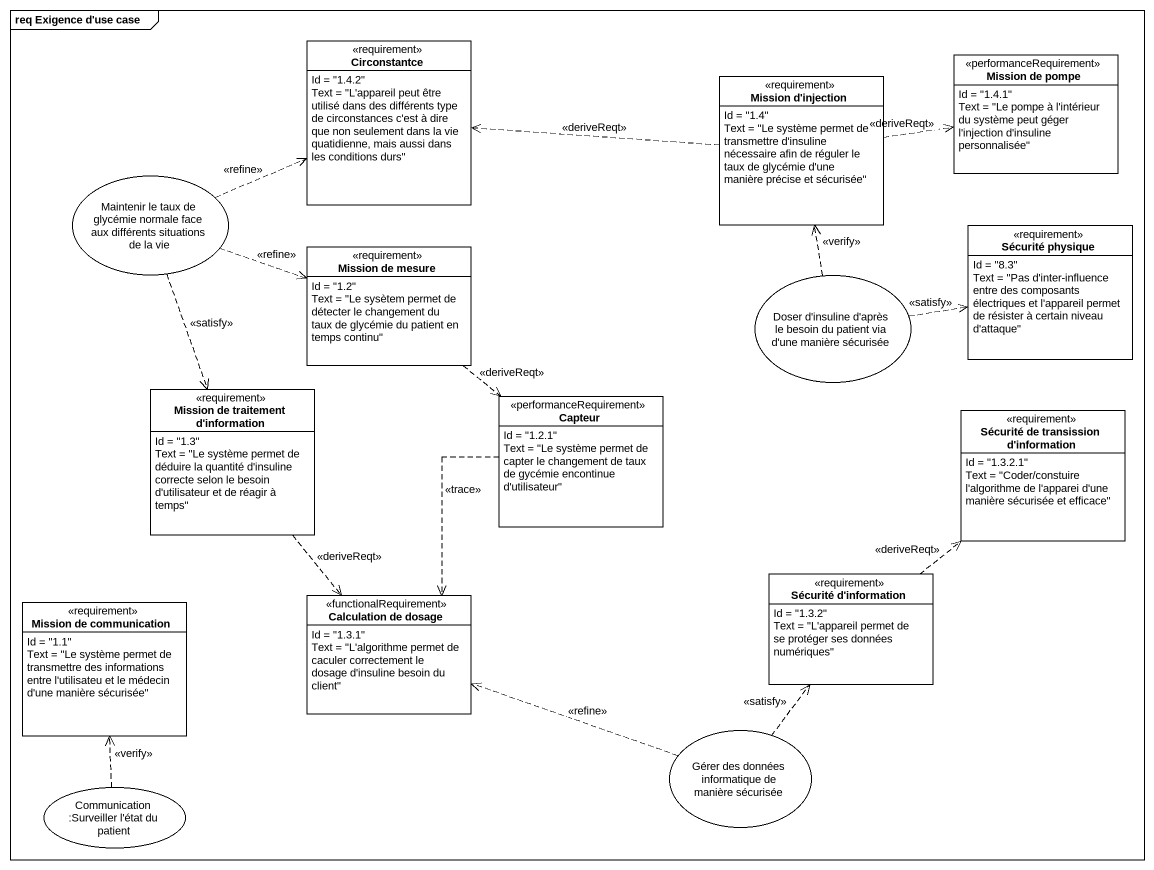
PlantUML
@startuml
mainframe req Exigence d'use case
allowmixing
hide circle
hide empty members
class Circonstantce <<requirement>> {
  Id = "1.4.2"
  Text = "L'appareil peut être utilisé dans des différents type de circonstances c'est à dire que non seulement dans la vie quatidienne, mais aussi dans les conditions durs"
}
class "Mission d'injection" as Mission_d_injection <<requirement>> {
  Id = "1.4"
  Text = "Le système permet de transmettre d'insuline nécessaire afin de réguler le taux de glycémie d'une manière précise et sécurisée"
}
class "Mission de pompe" as Mission_de_pompe <<performanceRequirement>> {
  Id = "1.4.1"
  Text = "Le pompe à l'intérieur du système peut géger l'injection d'insuline personnalisée"
}
usecase "Maintenir le taux de glycémie normale face aux différents situations de la vie" as Maintenir_le_taux_de
class "Mission de mesure" as Mission_de_mesure <<requirement>> {
  Id = "1.2"
  Text = "Le sysètem permet de détecter le changement du taux de glycémie du patient en temps continu"
}
class "Sécurité physique" as Sécurité_physique <<requirement>> {
  Id = "8.3"
  Text = "Pas d'inter-influence entre des composants électriques et l'appareil permet de résister à certain niveau d'attaque"
}
usecase "Doser d'insuline d'après le besoin du patient via d'une manière sécurisée" as Doser_d_insuline_d_après_le
class "Mission de traitement d'information" as Mission_de_traitement_d <<requirement>> {
  Id = "1.3"
  Text = "Le système permet de déduire la quantité d'insuline correcte selon le besoin d'utilisateur et de réagir à temps"
}
class Capteur <<performanceRequirement>> {
  Id = "1.2.1"
  Text = "Le système permet de capter le changement de taux de gycémie encontinue d'utilisateur"
}
class "Sécurité de transission d'information" as Sécurité_de_transission_d <<requirement>> {
  Id = "1.3.2.1"
  Text = "Coder/constuire l'algorithme de l'apparei d'une manière sécurisée et efficace"
}
class "Sécurité d'information" as Sécurité_d_information <<requirement>> {
  Id = "1.3.2"
  Text = "L'appareil permet de se protéger ses données numériques"
}
class "Mission de communication" as Mission_de_communication <<requirement>> {
  Id = "1.1"
  Text = "Le système permet de transmettre des informations entre l'utilisateu et le médecin d'une manière sécurisée"
}
class "Calculation de dosage" as Calculation_de_dosage <<functionalRequirement>> {
  Id = "1.3.1"
  Text = "L'algorithme permet de caculer correctement le dosage d'insuline besoin du client"
}
usecase "Gérer des données informatique de manière sécurisée" as Gérer_des_données
usecase "Communication :Surveiller l'état du patient" as Communication_Surveiller_l
Mission_d_injection .left.> Circonstantce : <<deriveReqt>>
Mission_d_injection .right.> Mission_de_pompe : <<deriveReqt>>
Maintenir_le_taux_de .right.> Circonstantce : <<refine>>
Maintenir_le_taux_de .right.> Mission_de_mesure : <<refine>>
Maintenir_le_taux_de ..> Mission_de_traitement_d : <<satisfy>>
Mission_de_mesure ..> Capteur : <<deriveReqt>>
Doser_d_insuline_d_après_le .up.> Mission_d_injection : <<verify>>
Doser_d_insuline_d_après_le .right.> Sécurité_physique : <<satisfy>>
Mission_de_traitement_d ..> Calculation_de_dosage : <<deriveReqt>>
Capteur ..> Calculation_de_dosage : <<trace>>
Sécurité_d_information .up.> Sécurité_de_transission_d : <<deriveReqt>>
Gérer_des_données .up.> Sécurité_d_information : <<satisfy>>
Gérer_des_données .left.> Calculation_de_dosage : <<refine>>
Communication_Surveiller_l .up.> Mission_de_communication : <<verify>>
@enduml
